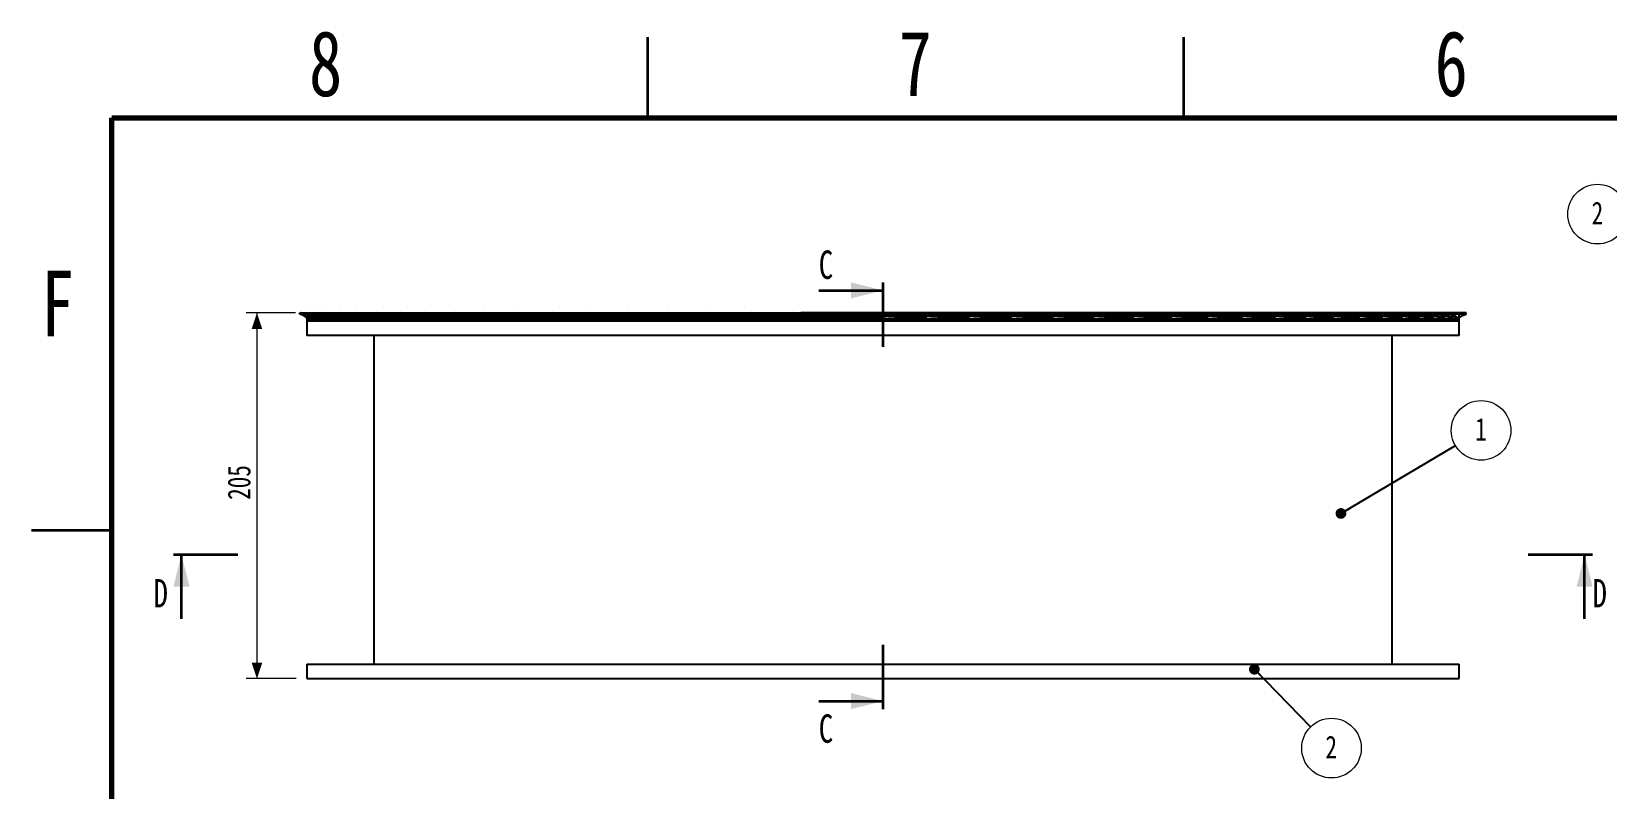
# Paper-space layout 'Sheet6' of a CAD drawing. Header units: millimetres. Extents: x 2 to 418, y 2 to 295.
# Drawn here: x 2.5 to 149.4, y 224.5 to 295 of the extents above; entities that cross this region are included whole.
import ezdxf

# ---------------------------------------------------------------- set-up
doc = ezdxf.new("R2010")
doc.units = ezdxf.units.MM
doc.linetypes.add('CENTER', pattern=[10.16, 6.35, -1.27, 1.27, -1.27])
doc.styles.add('SLDTEXTSTYLE0', font='TXT', dxfattribs={"width": 0.75})
doc.dimstyles.new('SLDDIMSTYLE3', dxfattribs={"dimtxt": 0.18, "dimasz": 1, "dimexe": 0, "dimexo": 0.0625, "dimgap": 0, "dimtad": 0, "dimtih": 1, "dimtoh": 1, "dimdec": 0, "dimrnd": 1e-09, "dimzin": 0, "dimdsep": 46, "dimtxsty": 'Standard', "dimblk1": 'DOT', "dimblk2": 'DOT', "dimsah": 1, "dimcen": 0.09, "dimadec": 0, "dimazin": 0, "dimtfac": 1, "dimtdec": 0, "dimtofl": 0, "dimtmove": 0, "dimatfit": 3, "dimldrblk": 'DOT', "dimfxl": 1, "dimfrac": 2, "dimtolj": 1, "dimtzin": 0, "dimarcsym": 0})
doc.dimstyles.new('SLDDIMSTYLE35', dxfattribs={"dimtxt": 2.116667, "dimasz": 1.5, "dimexe": 0, "dimexo": 0.0625, "dimgap": 0.529167, "dimtad": 1, "dimdec": 0, "dimlfac": 6, "dimrnd": 1e-09, "dimzin": 12, "dimdsep": 46, "dimtxsty": 'SLDTEXTSTYLE0', "dimsah": 1, "dimcen": 0.09, "dimadec": 0, "dimazin": 3, "dimtfac": 1, "dimtdec": 0, "dimtofl": 0, "dimtmove": 0, "dimatfit": 3, "dimfxl": 1, "dimfrac": 2, "dimtolj": 1, "dimtzin": 12, "dimarcsym": 0})

# ---------------------------------------------------------------- blocks, each defined once
blk = doc.blocks.new('_D_110')
at = {"color": 7, "linetype": 'Continuous', "lineweight": 18, "transparency": 16777216}
for p, q in [((27.12, 268.8), (22.53, 268.8)), ((23.53, 268.8), (23.53, 234.7)), ((27.18, 234.7), (22.53, 234.7))]:
    blk.add_line(p, q, dxfattribs=at)
for points in [[(23.53, 268.8), (23.03, 267.3), (24.03, 267.3)], [(23.53, 234.7), (24.03, 236.2), (23.03, 236.2)]]:
    blk.add_solid(points, dxfattribs=at)
at = {"color": 7, "linetype": 'Continuous', "lineweight": 18, "transparency": 16777216, "insert": (20.8, 251.37), "char_height": 2.117, "attachment_point": 1, "rotation": 90, "style": 'SLDTEXTSTYLE0'}
blk.add_mtext('205', dxfattribs=at)
blk = doc.blocks.new('SW_NOTE_80')
at = {"color": 0, "linetype": 'Continuous', "lineweight": 0}
blk.add_circle((2.39, 1.42), 2.78, dxfattribs=at)
at = {"color": 0, "linetype": 'Continuous', "lineweight": 0, "insert": (2.37, 2.58), "char_height": 2.12, "attachment_point": 2, "style": 'SLDTEXTSTYLE0'}
blk.add_mtext('1', dxfattribs=at)
blk = doc.blocks.new('_DOT')
at = {"color": 0, "linetype": 'ByBlock', "lineweight": -2}
blk.add_line((-0.5, 0), (-1, 0), dxfattribs=at)
at = {"color": 0, "linetype": 'ByBlock', "const_width": 0.5}
blk.add_lwpolyline([(-0.25, 0, 1), (0.25, 0, 1)], format="xyb", close=True, dxfattribs=at)
blk = doc.blocks.new('SW_NOTE_81')
at = {"color": 0, "linetype": 'Continuous', "lineweight": 0}
blk.add_circle((1.95, -1.99), 2.78, dxfattribs=at)
at = {"color": 0, "linetype": 'Continuous', "lineweight": 0, "insert": (1.92, -0.83), "char_height": 2.12, "attachment_point": 2, "style": 'SLDTEXTSTYLE0'}
blk.add_mtext('2', dxfattribs=at)
blk = doc.blocks.new('SW_NOTE_85')
at = {"color": 0, "linetype": 'Continuous', "lineweight": 0}
blk.add_circle((-2.01, 1.92), 2.78, dxfattribs=at)
at = {"color": 0, "linetype": 'Continuous', "lineweight": 0, "insert": (-2.03, 3.08), "char_height": 2.12, "attachment_point": 2, "style": 'SLDTEXTSTYLE0'}
blk.add_mtext('2', dxfattribs=at)

psp = doc.layouts.new('Sheet6')

# ---------------------------------------------------------------- linework, layer by layer
at = {"color": 7, "linetype": 'Continuous', "lineweight": 35}
for p, q in [((60, 287), (60, 294.5)), ((110, 287), (110, 294.5)), ((75.93291, 270.896381), (81.93291, 270.896381)), ((10, 248.5), (2.5, 248.5)), ((16.489343, 240.263553), (16.489343, 246.263553)), ((147.376478, 240.263553), (147.376478, 246.263553)), ((75.93291, 232.609136), (81.93291, 232.609136))]:
    psp.add_line(p, q, dxfattribs=at)
at = {"color": 7, "linetype": 'Continuous', "lineweight": 70}
for p, q in [((10, 10), (10, 287)), ((10, 287), (410, 287))]:
    psp.add_line(p, q, dxfattribs=at)
at = {"color": 7, "linetype": 'CENTER', "lineweight": 35}
for p, q in [((81.93291, 265.646381), (81.93291, 271.646381)), ((15.739343, 246.263553), (21.742343, 246.263553)), ((142.126478, 246.263553), (148.126478, 246.263553)), ((81.93291, 231.859136), (81.93291, 237.862136))]:
    psp.add_line(p, q, dxfattribs=at)
at = {"color": 7, "linetype": 'Continuous', "lineweight": 25}
for p, q in [((27.542937, 268.670916), (27.543977, 268.804067)), ((28.783253, 268.234783), (27.542937, 268.670916)), ((27.543977, 268.804067), (27.680288, 268.804067)), ((27.679731, 268.756331), (27.543977, 268.804067)), ((27.678735, 268.670916), (27.680288, 268.804067)), ((29.530535, 268.234783), (27.678735, 268.670916)), ((27.680288, 268.804067), (28.120002, 268.804067)), ((28.118408, 268.700881), (27.680288, 268.804067)), ((28.333206, 268.234783), (27.880628, 268.552173)), ((28.117945, 268.670916), (28.120002, 268.804067)), ((30.570872, 268.234783), (28.117945, 268.670916)), ((28.858146, 268.672824), (28.120002, 268.804067)), ((28.120002, 268.804067), (28.860659, 268.804067)), ((28.18291, 268.234783), (28.18291, 268.340185)), ((28.18291, 268.234783), (28.18291, 268.034783)), ((28.18291, 268.234783), (135.68291, 268.234783)), ((28.18291, 268.034783), (28.18291, 266.70145)), ((135.68291, 268.034783), (28.18291, 268.034783)), ((28.333728, 268.367934), (28.26247, 268.417906)), ((28.333206, 268.234783), (28.333728, 268.367934)), ((28.404587, 268.367934), (28.333728, 268.367934)), ((28.784293, 268.367934), (28.41738, 268.496952)), ((29.532088, 268.367934), (28.639006, 268.578271)), ((28.783253, 268.234783), (28.784293, 268.367934)), ((28.965184, 268.367934), (28.784293, 268.367934)), ((28.85811, 268.670916), (28.860659, 268.804067)), ((31.898446, 268.234783), (28.85811, 268.670916)), ((31.900995, 268.367934), (28.860659, 268.804067)), ((28.860659, 268.804067), (29.898118, 268.804067)), ((30.572928, 268.367934), (28.913833, 268.662923)), ((29.530535, 268.234783), (29.532088, 268.367934)), ((29.821998, 268.367934), (29.532088, 268.367934)), ((29.895091, 268.670916), (29.898118, 268.804067)), ((33.505833, 268.234783), (29.895091, 268.670916)), ((33.508861, 268.367934), (29.898118, 268.804067)), ((29.898118, 268.804067), (31.226577, 268.804067)), ((30.570872, 268.234783), (30.572928, 268.367934)), ((30.970237, 268.367934), (30.572928, 268.367934)), ((31.223088, 268.670916), (31.226577, 268.804067)), ((35.384044, 268.234783), (31.223088, 268.670916)), ((35.387533, 268.367934), (31.226577, 268.804067)), ((31.226577, 268.804067), (32.838606, 268.804067)), ((31.898446, 268.234783), (31.900995, 268.367934)), ((32.40348, 268.367934), (31.900995, 268.367934)), ((32.834675, 268.670916), (32.838606, 268.804067)), ((37.522575, 268.234783), (32.834675, 268.670916)), ((37.526506, 268.367934), (32.838606, 268.804067)), ((32.838606, 268.804067), (34.72519, 268.804067)), ((33.505833, 268.234783), (33.508861, 268.367934)), ((34.113712, 268.367934), (33.508861, 268.367934)), ((34.720839, 268.670916), (34.72519, 268.804067)), ((39.909467, 268.234783), (34.720839, 268.670916)), ((39.913817, 268.367934), (34.72519, 268.804067)), ((34.72519, 268.804067), (36.875779, 268.804067)), ((35.384044, 268.234783), (35.387533, 268.367934)), ((36.091368, 268.367934), (35.387533, 268.367934)), ((36.871032, 268.670916), (36.875779, 268.804067)), ((42.53137, 268.234783), (36.871032, 268.670916)), ((42.536117, 268.367934), (36.875779, 268.804067)), ((36.875779, 268.804067), (39.278345, 268.804067)), ((37.522575, 268.234783), (37.526506, 268.367934)), ((38.325388, 268.367934), (37.526506, 268.367934)), ((39.27323, 268.670916), (39.278345, 268.804067)), ((45.373623, 268.234783), (39.27323, 268.670916)), ((45.378739, 268.367934), (39.278345, 268.804067)), ((39.278345, 268.804067), (41.919454, 268.804067)), ((39.909467, 268.234783), (39.913817, 268.367934)), ((40.803279, 268.367934), (39.913817, 268.367934)), ((41.913998, 268.670916), (41.919454, 268.804067)), ((48.420331, 268.234783), (41.913998, 268.670916)), ((48.425787, 268.367934), (41.919454, 268.804067)), ((41.919454, 268.804067), (44.784333, 268.804067)), ((42.53137, 268.234783), (42.536117, 268.367934)), ((43.511184, 268.367934), (42.536117, 268.367934)), ((44.778568, 268.670916), (44.784333, 268.804067)), ((51.654454, 268.234783), (44.778568, 268.670916)), ((51.66022, 268.367934), (44.784333, 268.804067)), ((44.784333, 268.804067), (47.856963, 268.804067)), ((45.373623, 268.234783), (45.378739, 268.367934)), ((46.433959, 268.367934), (45.378739, 268.367934)), ((47.850919, 268.670916), (47.856963, 268.804067)), ((55.057907, 268.234783), (47.850919, 268.670916)), ((55.06395, 268.367934), (47.856963, 268.804067)), ((47.856963, 268.804067), (51.120159, 268.804067)), ((48.420331, 268.234783), (48.425787, 268.367934)), ((49.555259, 268.367934), (48.425787, 268.367934)), ((51.113872, 268.670916), (51.120159, 268.804067)), ((58.611656, 268.234783), (51.113872, 268.670916)), ((58.617943, 268.367934), (51.120159, 268.804067)), ((51.120159, 268.804067), (54.555672, 268.804067)), ((51.654454, 268.234783), (51.66022, 268.367934)), ((52.857627, 268.367934), (51.66022, 268.367934)), ((54.549176, 268.670916), (54.555672, 268.804067)), ((62.295826, 268.234783), (54.549176, 268.670916)), ((62.302322, 268.367934), (54.555672, 268.804067)), ((54.555672, 268.804067), (58.14429, 268.804067)), ((55.057907, 268.234783), (55.06395, 268.367934)), ((56.322596, 268.367934), (55.06395, 268.367934)), ((58.137622, 268.670916), (58.14429, 268.804067)), ((66.089815, 268.234783), (58.137622, 268.670916)), ((66.096483, 268.367934), (58.14429, 268.804067)), ((58.14429, 268.804067), (61.865944, 268.804067)), ((58.611656, 268.234783), (58.617943, 268.367934)), ((59.930788, 268.367934), (58.617943, 268.367934)), ((61.85914, 268.670916), (61.865944, 268.804067)), ((69.972405, 268.234783), (61.85914, 268.670916)), ((69.979209, 268.367934), (61.865944, 268.804067)), ((61.865944, 268.804067), (65.69982, 268.804067)), ((62.295826, 268.234783), (62.302322, 268.367934)), ((63.662025, 268.367934), (62.302322, 268.367934)), ((65.69292, 268.670916), (65.69982, 268.804067)), ((73.921883, 268.234783), (65.69292, 268.670916)), ((73.928784, 268.367934), (65.69982, 268.804067)), ((65.69982, 268.804067), (69.624478, 268.804067)), ((66.089815, 268.234783), (66.096483, 268.367934)), ((67.49544, 268.367934), (66.096483, 268.367934)), ((69.617519, 268.670916), (69.624478, 268.804067)), ((77.916162, 268.234783), (69.617519, 268.670916)), ((77.923121, 268.367934), (69.624478, 268.804067)), ((69.624478, 268.804067), (73.024702, 268.804067)), ((69.972405, 268.234783), (69.979209, 268.367934)), ((71.409596, 268.367934), (69.979209, 268.367934)), ((73.024702, 268.804067), (73.61634, 268.772973)), ((73.024702, 268.804067), (73.084603, 268.804067)), ((73.084603, 268.804067), (73.089456, 268.800663)), ((73.084603, 268.804067), (73.68291, 268.804067)), ((73.610992, 268.670916), (73.61797, 268.804067)), ((81.932905, 268.234783), (73.610992, 268.670916)), ((81.939883, 268.367934), (73.61797, 268.804067)), ((73.68291, 268.804067), (73.68291, 268.800663)), ((73.68291, 268.804067), (74.257748, 268.804067)), ((73.921883, 268.234783), (73.928784, 268.367934)), ((75.382602, 268.367934), (73.928784, 268.367934)), ((74.256001, 268.770629), (74.257748, 268.804067)), ((77.657962, 268.804067), (74.257748, 268.804067)), ((77.651004, 268.670916), (76.158635, 268.670916)), ((77.651004, 268.670916), (77.657962, 268.804067)), ((85.949647, 268.234783), (77.651004, 268.670916)), ((81.721862, 268.804067), (77.657962, 268.804067)), ((85.956606, 268.367934), (77.657962, 268.804067)), ((77.916162, 268.234783), (77.923121, 268.367934)), ((79.39224, 268.367934), (77.923121, 268.367934)), ((81.714962, 268.670916), (80.191523, 268.670916)), ((81.316386, 268.234783), (81.31807, 268.267005)), ((81.31639, 268.234783), (81.316388, 268.234816)), ((81.624216, 268.250961), (81.31639, 268.234783)), ((81.714962, 268.670916), (81.721862, 268.804067)), ((89.943926, 268.234783), (81.714962, 268.670916)), ((85.786942, 268.804067), (81.721862, 268.804067)), ((89.950826, 268.367934), (81.721862, 268.804067)), ((81.932905, 268.234783), (81.939883, 268.367934)), ((81.932909, 268.234783), (81.934603, 268.267095)), ((81.932913, 268.234783), (81.932911, 268.234816)), ((82.241604, 268.250961), (81.932913, 268.234783)), ((81.932927, 268.234783), (82.241611, 268.25096)), ((81.934603, 268.267095), (82.549433, 268.234783)), ((85.780139, 268.670916), (84.23415, 268.670916)), ((85.780139, 268.670916), (85.786942, 268.804067)), ((93.893404, 268.234783), (85.780139, 268.670916)), ((89.830469, 268.804067), (85.786942, 268.804067)), ((93.900207, 268.367934), (85.786942, 268.804067)), ((85.949647, 268.234783), (85.956606, 268.367934)), ((89.823801, 268.670916), (88.263907, 268.670916)), ((89.823801, 268.670916), (89.830469, 268.804067)), ((97.775994, 268.234783), (89.823801, 268.670916)), ((97.782663, 268.367934), (89.830469, 268.804067)), ((93.829829, 268.804067), (89.830469, 268.804067)), ((89.943926, 268.234783), (89.950826, 268.367934)), ((93.823333, 268.670916), (92.258259, 268.670916)), ((93.823333, 268.670916), (93.829829, 268.804067)), ((101.569984, 268.234783), (93.823333, 268.670916)), ((101.57648, 268.367934), (93.829829, 268.804067)), ((97.762657, 268.804067), (93.829829, 268.804067)), ((93.893404, 268.234783), (93.900207, 268.367934)), ((97.75637, 268.670916), (96.194867, 268.670916)), ((97.75637, 268.670916), (97.762657, 268.804067)), ((105.254155, 268.234783), (97.75637, 268.670916)), ((101.606959, 268.804067), (97.762657, 268.804067)), ((105.260442, 268.367934), (97.762657, 268.804067)), ((97.775994, 268.234783), (97.782663, 268.367934)), ((101.600915, 268.670916), (100.051717, 268.670916)), ((101.569984, 268.234783), (101.57648, 268.367934)), ((101.600915, 268.670916), (101.606959, 268.804067)), ((108.807904, 268.234783), (101.600915, 268.670916)), ((108.813947, 268.367934), (101.606959, 268.804067)), ((105.341235, 268.804067), (101.606959, 268.804067)), ((105.335469, 268.670916), (103.807239, 268.670916)), ((105.254155, 268.234783), (105.260442, 268.367934)), ((105.335469, 268.670916), (105.341235, 268.804067)), ((112.211357, 268.234783), (105.335469, 268.670916)), ((112.217123, 268.367934), (105.341235, 268.804067)), ((108.944602, 268.804067), (105.341235, 268.804067)), ((108.939147, 268.670916), (107.440431, 268.670916)), ((108.807904, 268.234783), (108.813947, 268.367934)), ((108.939147, 268.670916), (108.944602, 268.804067)), ((115.445481, 268.234783), (108.939147, 268.670916)), ((112.39691, 268.804067), (108.944602, 268.804067)), ((115.450937, 268.367934), (108.944602, 268.804067)), ((112.391794, 268.670916), (110.930974, 268.670916)), ((112.211357, 268.234783), (112.217123, 268.367934)), ((112.391794, 268.670916), (112.39691, 268.804067)), ((118.492189, 268.234783), (112.391794, 268.670916)), ((115.67885, 268.804067), (112.39691, 268.804067)), ((118.497304, 268.367934), (112.39691, 268.804067)), ((115.674103, 268.670916), (114.259349, 268.670916)), ((115.445481, 268.234783), (115.450937, 268.367934)), ((115.674103, 268.670916), (115.67885, 268.804067)), ((121.334443, 268.234783), (115.674103, 268.670916)), ((121.339189, 268.367934), (115.67885, 268.804067)), ((118.772069, 268.804067), (115.67885, 268.804067)), ((118.767718, 268.670916), (117.406941, 268.670916)), ((118.492189, 268.234783), (118.497304, 268.367934)), ((118.767718, 268.670916), (118.772069, 268.804067)), ((123.956347, 268.234783), (118.767718, 268.670916)), ((123.960698, 268.367934), (118.772069, 268.804067)), ((121.659269, 268.804067), (118.772069, 268.804067)), ((121.655338, 268.670916), (120.356148, 268.670916)), ((121.334443, 268.234783), (121.339189, 268.367934)), ((121.655338, 268.670916), (121.659269, 268.804067)), ((126.343239, 268.234783), (121.655338, 268.670916)), ((124.324302, 268.804067), (121.659269, 268.804067)), ((126.34717, 268.367934), (121.659269, 268.804067)), ((124.320813, 268.670916), (123.090476, 268.670916)), ((123.956347, 268.234783), (123.960698, 268.367934)), ((124.320813, 268.670916), (124.324302, 268.804067)), ((128.481771, 268.234783), (124.320813, 268.670916)), ((126.752266, 268.804067), (124.324302, 268.804067)), ((128.48526, 268.367934), (124.324302, 268.804067)), ((126.749239, 268.670916), (125.594635, 268.670916)), ((126.343239, 268.234783), (126.34717, 268.367934)), ((126.749239, 268.670916), (126.752266, 268.804067)), ((130.359983, 268.234783), (126.749239, 268.670916)), ((128.929582, 268.804067), (126.752266, 268.804067)), ((130.36301, 268.367934), (126.752266, 268.804067)), ((128.927033, 268.670916), (127.85462, 268.670916)), ((128.481771, 268.234783), (128.48526, 268.367934)), ((128.927033, 268.670916), (128.929582, 268.804067)), ((131.967371, 268.234783), (128.927033, 268.670916)), ((131.96992, 268.367934), (128.929582, 268.804067)), ((130.844074, 268.804067), (128.929582, 268.804067)), ((130.842017, 268.670916), (129.857792, 268.670916)), ((130.359983, 268.234783), (130.36301, 268.367934)), ((130.842017, 268.670916), (130.844074, 268.804067)), ((133.294946, 268.234783), (130.842017, 268.670916)), ((132.485035, 268.804067), (130.844074, 268.804067)), ((133.297002, 268.367934), (130.844074, 268.804067)), ((132.483482, 268.670916), (131.592949, 268.670916)), ((131.967371, 268.234783), (131.96992, 268.367934)), ((132.483482, 268.670916), (132.485035, 268.804067)), ((134.335283, 268.234783), (132.483482, 268.670916)), ((134.336836, 268.367934), (132.485035, 268.804067)), ((133.843287, 268.804067), (132.485035, 268.804067)), ((133.842247, 268.670916), (133.050386, 268.670916)), ((133.294946, 268.234783), (133.297002, 268.367934)), ((133.842247, 268.670916), (133.843287, 268.804067)), ((135.082566, 268.234783), (133.842247, 268.670916)), ((134.911236, 268.804067), (133.843287, 268.804067)), ((135.083606, 268.367934), (133.843287, 268.804067)), ((134.910715, 268.670916), (134.221954, 268.670916)), ((134.335283, 268.234783), (134.336836, 268.367934)), ((134.910715, 268.670916), (134.911236, 268.804067)), ((135.532614, 268.234783), (134.910715, 268.670916)), ((135.682909, 268.804067), (134.911236, 268.804067)), ((135.533135, 268.367934), (134.911236, 268.804067)), ((135.082566, 268.234783), (135.083606, 268.367934)), ((135.682909, 268.670916), (135.101101, 268.670916)), ((135.532614, 268.234783), (135.533135, 268.367934)), ((135.682909, 268.670916), (135.682909, 268.804067)), ((135.68291, 268.367934), (135.682909, 268.804067)), ((136.153989, 268.804067), (135.682909, 268.804067)), ((135.68291, 268.234783), (135.682909, 268.670916)), ((136.154511, 268.670916), (135.682909, 268.670916)), ((135.68291, 268.340184), (136.154511, 268.670916)), ((135.68291, 268.234783), (135.68291, 268.367934)), ((135.68291, 268.034783), (135.68291, 268.234783)), ((135.68291, 266.70145), (135.68291, 268.034783)), ((135.985191, 268.552173), (136.322884, 268.670916)), ((136.154511, 268.670916), (136.153989, 268.804067)), ((136.321844, 268.804067), (136.153989, 268.804067)), ((136.322884, 268.670916), (136.154511, 268.670916)), ((136.322884, 268.670916), (136.321844, 268.804067)), ((135.68291, 266.70145), (28.18291, 266.70145)), ((34.43291, 266.70145), (34.43291, 236.034783)), ((129.43291, 236.034783), (129.43291, 266.70145)), ((28.18291, 236.034783), (28.18291, 234.70145)), ((28.18291, 236.034783), (135.68291, 236.034783)), ((135.68291, 234.70145), (135.68291, 236.034783)), ((28.18291, 234.70145), (135.68291, 234.70145))]:
    psp.add_line(p, q, dxfattribs=at)
at = {"color": 7, "linetype": 'Continuous', "lineweight": 35}
for points in [[(81.93291, 270.896381), (78.93291, 271.646381), (78.93291, 270.146381)], [(16.489343, 246.263553), (15.739343, 243.263553), (17.239343, 243.263553)], [(147.376478, 246.263553), (146.626478, 243.263553), (148.126478, 243.263553)], [(81.93291, 232.609136), (78.93291, 233.359136), (78.93291, 231.859136)]]:
    psp.add_solid(points, dxfattribs=at)

# ---------------------------------------------------------------- block references
at = {"color": 7, "linetype": 'Continuous', "lineweight": 0}
for name, p in [('SW_NOTE_85', (150.602492, 276.09107)), ('SW_NOTE_80', (135.335149, 256.425173)), ('SW_NOTE_81', (121.820571, 230.211243))]:
    psp.add_blockref(name, p, dxfattribs=at)

# ---------------------------------------------------------------- texts
at = {"color": 7, "linetype": 'Continuous', "lineweight": 0, "char_height": 6.096, "attachment_point": 2, "style": 'SLDTEXTSTYLE0'}
for s, insert in [('8', (29.938617, 295.11369)), ('7', (84.938617, 295.11369)), ('6', (134.938617, 295.11369)), ('F', (4.9365, 272.72569))]:
    psp.add_mtext(s, dxfattribs=dict(at, insert=insert))
at = {"color": 7, "linetype": 'Continuous', "char_height": 2.645833, "attachment_point": 1, "style": 'SLDTEXTSTYLE0'}
for s, insert in [('C', (75.93291, 274.620131)), ('D', (13.882718, 243.987303)), ('D', (148.121228, 243.987303)), ('C', (75.93291, 231.369127))]:
    psp.add_mtext(s, dxfattribs=dict(at, insert=insert))

# ---------------------------------------------------------------- dimensions: what is measured, and where the dimension line sits
at = {"color": 7, "linetype": 'Continuous', "lineweight": 18}
dim = psp.add_linear_dim(base=(23.533404, 234.70145), p1=(28.120002, 268.804067), p2=(28.18291, 234.70145), angle=90, dimstyle='SLDDIMSTYLE35', dxfattribs=at)
dim.commit()
dim.dimension.update_dxf_attribs({"geometry": '_D_110', "text_midpoint": (23.533404, 253.719096), "dimtype": 160})

# ---------------------------------------------------------------- leaders
at = {"color": 7, "linetype": 'Continuous', "lineweight": 0}
for points in [[(124.648096, 250.100994), (135.335149, 256.425173)], [(116.573229, 235.575259), (121.820571, 230.211243)]]:
    psp.add_leader(points, dimstyle='SLDDIMSTYLE3', dxfattribs=at)

doc.saveas('drawing.dxf')
